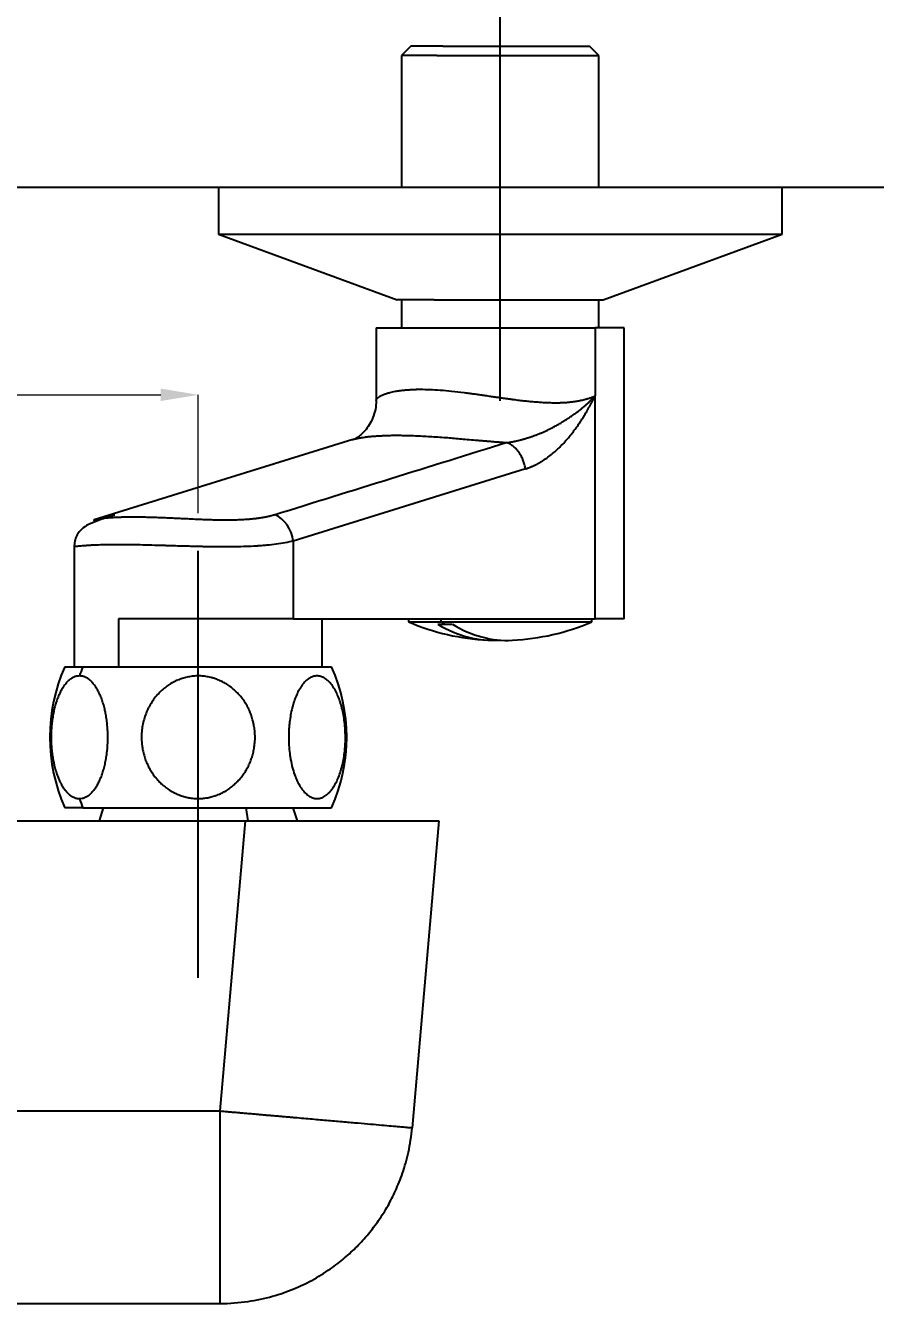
# Model space of a CAD drawing. Extents: x 0 to 1128, y 0 to 827.
# Drawn here: x 315.2 to 405.6, y 614.7 to 750.8 of the extents above; entities that cross this region are included whole.
import ezdxf

# ---------------------------------------------------------------- set-up
doc = ezdxf.new("R2010")
doc.units = 0
doc.header["$LTSCALE"] = 10
doc.header["$MEASUREMENT"] = 0
doc.header["$PDMODE"] = 3
doc.header["$PDSIZE"] = -10
doc.linetypes.add('CENTER2', pattern=[28.575, 19.05, -3.175, 3.175, -3.175])
doc.layers.get('0').update_dxf_attribs({"linetype": 'CONTINUOUS'})
doc.layers.get('DEFPOINTS').update_dxf_attribs({"linetype": 'CONTINUOUS'})
doc.layers.add('1', color=7, linetype='CONTINUOUS')
doc.layers.add('Cneter', color=1, linetype='CENTER2', lineweight=13)
doc.styles.add('Daelim Dimension', font='')
doc.styles.get('Daelim Dimension').set_extended_font_data('나눔고딕')
doc.dimstyles.new('DEFAULT', dxfattribs={"dimscale": 2, "dimtxt": 2, "dimasz": 2, "dimexe": 0, "dimexo": 2, "dimgap": 1, "dimtad": 1, "dimdec": 1, "dimzin": 9, "dimdsep": 46, "dimtxsty": 'Daelim Dimension', "dimcen": 0.5, "dimclrd": 252, "dimclre": 252, "dimclrt": 3, "dimadec": 1, "dimazin": 0, "dimtfac": 1, "dimtdec": 1, "dimtix": 1, "dimtmove": 0, "dimatfit": 3, "dimfxl": 1, "dimtolj": 1, "dimtzin": 1, "dimlwd": 9, "dimlwe": 9, "dimarcsym": 0})

# ---------------------------------------------------------------- blocks, each defined once
blk = doc.blocks.new('*D15')
at = {"color": 5, "lineweight": 9, "ltscale": 0.5, "transparency": 16777216}
for p, q in [((213.54, 698.88), (213.54, 711.49)), ((217.54, 711.49), (329.54, 711.49)), ((333.54, 698.88), (333.54, 711.49))]:
    blk.add_line(p, q, dxfattribs=at)
at = {"color": 5, "ltscale": 0.5, "transparency": 16777216}
for points in [[(217.54, 712.16), (217.54, 710.83), (213.54, 711.49)], [(329.54, 712.16), (329.54, 710.83), (333.54, 711.49)]]:
    blk.add_solid(points, dxfattribs=at)
at = {"layer": 'DEFPOINTS', "color": 0, "ltscale": 0.5, "transparency": 16777216}
for p in [(333.54, 711.49), (213.54, 694.88), (333.54, 694.88)]:
    blk.add_point(p, dxfattribs=at)
at = {"color": 7, "lineweight": -3, "ltscale": 0.5, "transparency": 16777216, "insert": (273.54, 718.92), "char_height": 10, "attachment_point": 5, "style": 'Daelim Dimension'}
blk.add_mtext('\\A1;120', dxfattribs=at)

msp = doc.modelspace()

# ---------------------------------------------------------------- linework, layer by layer
at = {"lineweight": -3, "ltscale": 0.5}
msp.add_line((130.38, 733.62), (814.45, 733.62), dxfattribs=at)
at = {"layer": '1', "color": 7, "linetype": 'Continuous', "lineweight": -3}
for p, q in [((356.18, 748.62), (355.18, 747.62)), ((359.57, 748.62), (356.18, 748.62)), ((359.57, 748.62), (375.18, 748.62)), ((376.18, 747.62), (375.18, 748.62)), ((355.18, 747.62), (355.18, 733.62)), ((358.93, 747.62), (355.18, 747.62)), ((358.93, 747.62), (376.18, 747.62)), ((376.18, 733.62), (376.18, 747.62)), ((335.68, 733.62), (335.68, 728.62)), ((335.68, 733.62), (395.68, 733.62)), ((395.68, 728.62), (395.68, 733.62)), ((335.68, 728.62), (354.73, 721.62)), ((335.68, 728.62), (346.4, 728.62)), ((346.4, 728.62), (395.68, 728.62)), ((376.63, 721.62), (395.68, 728.62)), ((358.64, 721.62), (354.73, 721.62)), ((355.18, 721.62), (355.18, 718.62)), ((358.64, 721.62), (376.63, 721.62)), ((376.18, 718.62), (376.18, 721.62)), ((352.48, 718.62), (352.48, 710.89)), ((352.48, 718.62), (375.79, 718.62)), ((378.88, 718.62), (375.79, 718.62)), ((375.79, 718.62), (375.79, 711.38)), ((378.88, 687.62), (378.88, 718.62)), ((375.79, 687.62), (375.79, 711.38)), ((349.99, 706.73), (322.47, 698.17)), ((368.36, 703.6), (343.65, 695.91)), ((343.65, 695.91), (343.65, 687.62)), ((320.34, 695.3), (320.34, 682.52)), ((325.06, 687.62), (325.06, 682.52)), ((343.65, 687.62), (325.06, 687.62)), ((343.65, 687.62), (375.79, 687.62)), ((346.74, 682.52), (346.74, 687.62)), ((355.93, 687.62), (355.93, 687.3)), ((355.93, 687.3), (359.41, 687.3)), ((359.41, 687.3), (359.41, 687.62)), ((359.41, 687.3), (375.43, 687.3)), ((375.43, 687.3), (375.43, 687.62)), ((378.88, 687.62), (375.79, 687.62)), ((319.34, 682.52), (347.74, 682.52)), ((321.24, 667.52), (319.34, 667.52)), ((321.24, 667.52), (347.74, 667.52)), ((323.43, 667.52), (322.99, 666.12)), ((338.59, 667.52), (338.82, 666.12)), ((344.09, 666.12), (343.65, 667.52)), ((301.85, 666.12), (338.58, 666.12)), ((335.88, 635.22), (338.58, 666.12)), ((338.58, 666.12), (359.16, 666.12)), ((359.16, 666.12), (356.3, 633.44)), ((311.91, 635.22), (335.88, 635.22)), ((306.36, 614.72), (335.88, 614.72))]:
    msp.add_line(p, q, dxfattribs=at)
for centre, radius, start, end in [((365.68, 710.32), 25, 247.0455, 267.0069), ((365.68, 710.32), 25, 272.9931, 292.9545), ((336.12, 675.02), 18.38, 155.9148, 204.0852), ((330.96, 675.02), 18.38, 335.9148, 24.0852)]:
    msp.add_arc(centre, radius, start, end, dxfattribs=at)
for centre, major_axis, ratio, start_param, end_param in [((341.36, 695.91), (0.89, -2.86), 0.751168, 1.341196, 2.597755), ((365.68, 710.32), (0, 25), 0.642788, 2.740961, 2.766889), ((364.91, 710.32), (0, -24.98), 0.642788, 5.909464, 6.330905), ((366.45, 710.32), (0, -24.98), 0.642788, 5.909464, 6.316773), ((335.77, 675.02), (0, -18.38), 0.866025, 4.292024, 4.349021), ((335.77, 675.02), (0, -18.38), 0.866025, 5.075757, 5.132754)]:
    msp.add_ellipse(centre, major_axis=major_axis, ratio=ratio, start_param=start_param, end_param=end_param, dxfattribs=at)
for points, knots in [([(352.48, 710.89), (352.48, 710.9), (352.48, 710.93), (352.49, 710.97), (352.51, 711.01), (352.53, 711.03), (352.55, 711.07), (352.58, 711.11), (352.63, 711.15), (352.68, 711.2), (352.75, 711.25), (352.83, 711.3), (352.92, 711.36), (353.01, 711.41), (353.09, 711.44), (353.17, 711.48), (353.25, 711.52), (353.34, 711.55), (353.42, 711.58), (353.51, 711.61), (353.59, 711.64), (353.67, 711.67), (353.75, 711.69), (353.84, 711.71), (353.98, 711.75), (354.21, 711.81), (354.53, 711.87), (354.87, 711.93), (355.23, 711.98), (355.6, 712.01), (355.98, 712.04), (356.38, 712.07), (356.78, 712.08), (357.37, 712.08), (358.19, 712.07), (359.3, 712), (360.52, 711.89), (361.49, 711.78), (362.19, 711.69), (362.57, 711.64), (363, 711.58), (363.47, 711.51), (363.97, 711.44), (364.41, 711.38), (364.76, 711.33), (365.01, 711.29), (365.25, 711.26), (365.47, 711.23), (365.69, 711.19), (365.89, 711.17), (366.09, 711.14), (366.27, 711.11), (366.44, 711.09), (366.6, 711.07), (366.75, 711.05), (366.89, 711.03), (367.01, 711.01), (367.13, 710.99), (367.31, 710.97), (367.55, 710.94), (367.85, 710.9), (368.15, 710.87), (368.45, 710.84), (368.74, 710.81), (369.02, 710.78), (369.29, 710.76), (369.56, 710.74), (369.83, 710.72), (370.08, 710.7), (370.33, 710.68), (370.58, 710.67), (370.82, 710.66), (371.05, 710.66), (371.27, 710.65), (371.49, 710.65), (371.71, 710.65), (371.91, 710.65), (372.08, 710.66), (372.21, 710.66), (372.3, 710.67), (372.39, 710.67), (372.48, 710.68), (372.57, 710.68), (372.67, 710.69), (372.76, 710.69), (372.84, 710.7), (372.93, 710.71), (373.02, 710.72), (373.11, 710.73), (373.2, 710.74), (373.28, 710.75), (373.37, 710.76), (373.45, 710.77), (373.54, 710.78), (373.62, 710.79), (373.71, 710.8), (373.79, 710.82), (373.87, 710.83), (373.95, 710.84), (374.04, 710.86), (374.12, 710.87), (374.2, 710.89), (374.28, 710.91), (374.35, 710.92), (374.43, 710.94), (374.51, 710.96), (374.59, 710.98), (374.66, 711), (374.74, 711.02), (374.81, 711.04), (374.89, 711.06), (374.96, 711.08), (375.03, 711.1), (375.11, 711.12), (375.18, 711.15), (375.25, 711.17), (375.32, 711.19), (375.39, 711.22), (375.46, 711.24), (375.53, 711.27), (375.59, 711.29), (375.66, 711.32), (375.73, 711.35), (375.77, 711.37), (375.79, 711.38)], [0, 0, 0, 0, 0.005263, 0.022058, 0.027675, 0.034253, 0.041793, 0.050295, 0.05976, 0.070186, 0.081575, 0.093926, 0.107239, 0.115942, 0.12435, 0.132463, 0.140281, 0.147805, 0.155034, 0.161968, 0.168608, 0.174953, 0.181004, 0.18676, 0.192221, 0.211854, 0.23113, 0.250049, 0.268617, 0.286835, 0.304707, 0.322236, 0.339426, 0.356281, 0.394658, 0.434759, 0.476621, 0.520279, 0.531494, 0.543888, 0.557461, 0.572214, 0.588146, 0.605258, 0.613361, 0.621117, 0.628527, 0.635591, 0.642309, 0.64868, 0.654705, 0.660384, 0.665717, 0.670703, 0.675343, 0.679637, 0.683584, 0.687185, 0.69044, 0.70022, 0.709843, 0.719311, 0.728624, 0.737782, 0.746785, 0.755635, 0.76433, 0.772873, 0.781263, 0.789501, 0.797588, 0.805524, 0.81331, 0.820946, 0.828433, 0.835773, 0.842965, 0.850011, 0.853312, 0.856611, 0.859906, 0.863199, 0.866488, 0.869775, 0.87306, 0.876341, 0.87962, 0.882897, 0.886172, 0.889444, 0.892714, 0.895982, 0.899248, 0.902512, 0.905775, 0.909035, 0.912294, 0.915552, 0.918808, 0.922063, 0.925316, 0.928568, 0.931819, 0.93507, 0.938319, 0.941567, 0.944815, 0.948062, 0.951308, 0.954554, 0.9578, 0.961045, 0.964291, 0.967536, 0.970781, 0.974026, 0.977271, 0.980517, 0.983762, 0.987009, 0.990256, 0.993503, 0.996751, 1, 1, 1, 1]), ([(352.48, 710.89), (352.48, 710.56), (352.42, 709.92), (352.15, 709.03), (351.75, 708.26), (351.29, 707.64), (350.83, 707.2), (350.47, 706.93), (350.27, 706.82), (350.25, 706.81), (350.26, 706.81)], [0, 0, 0, 0, 0.122011, 0.248195, 0.377665, 0.510354, 0.647089, 0.789426, 0.939282, 1, 1, 1, 1]), ([(366.41, 706.4), (366.43, 706.4), (366.46, 706.41), (366.52, 706.41), (366.57, 706.42), (366.63, 706.43), (366.68, 706.44), (366.74, 706.45), (366.79, 706.46), (366.85, 706.47), (366.91, 706.48), (366.96, 706.49), (367.02, 706.5), (367.07, 706.51), (367.13, 706.52), (367.19, 706.54), (367.25, 706.55), (367.3, 706.56), (367.36, 706.57), (367.42, 706.59), (367.47, 706.6), (367.53, 706.61), (367.59, 706.63), (367.65, 706.64), (367.71, 706.65), (367.76, 706.67), (367.82, 706.68), (367.88, 706.7), (367.94, 706.71), (368, 706.73), (368.06, 706.75), (368.12, 706.76), (368.18, 706.78), (368.23, 706.8), (368.29, 706.81), (368.35, 706.83), (368.41, 706.85), (368.47, 706.87), (368.53, 706.89), (368.59, 706.9), (368.65, 706.92), (368.79, 706.97), (369.01, 707.04), (369.31, 707.15), (369.62, 707.27), (369.94, 707.39), (370.25, 707.53), (370.57, 707.67), (370.89, 707.82), (371.22, 707.99), (371.57, 708.18), (371.94, 708.38), (372.3, 708.6), (372.66, 708.82), (373.02, 709.05), (373.37, 709.29), (373.63, 709.48), (373.81, 709.61), (373.9, 709.68), (374, 709.75), (374.09, 709.83), (374.18, 709.9), (374.28, 709.98), (374.37, 710.05), (374.46, 710.13), (374.55, 710.21), (374.65, 710.29), (374.74, 710.36), (374.83, 710.44), (374.92, 710.52), (375.01, 710.61), (375.1, 710.69), (375.19, 710.77), (375.27, 710.86), (375.36, 710.94), (375.45, 711.03), (375.54, 711.11), (375.62, 711.2), (375.71, 711.29), (375.76, 711.35), (375.79, 711.38)], [0, 0, 0, 0, 0.005075, 0.010168, 0.015281, 0.020412, 0.025562, 0.030731, 0.035918, 0.041124, 0.046348, 0.05159, 0.056851, 0.06213, 0.067426, 0.072741, 0.078073, 0.083423, 0.088791, 0.094176, 0.099579, 0.104999, 0.110437, 0.115892, 0.121363, 0.126852, 0.132358, 0.137881, 0.143421, 0.148977, 0.15455, 0.16014, 0.165746, 0.171368, 0.177007, 0.182662, 0.188333, 0.194021, 0.199724, 0.205442, 0.211177, 0.216927, 0.245433, 0.274717, 0.304764, 0.335555, 0.367393, 0.399325, 0.431343, 0.463439, 0.501858, 0.540468, 0.579267, 0.618253, 0.657419, 0.696767, 0.736302, 0.747436, 0.758598, 0.769787, 0.781005, 0.792251, 0.803525, 0.814828, 0.82616, 0.837522, 0.848914, 0.860336, 0.87179, 0.883275, 0.894793, 0.906343, 0.917927, 0.929545, 0.941197, 0.952885, 0.964608, 0.976368, 0.988165, 1, 1, 1, 1]), ([(368.36, 703.6), (368.37, 703.6), (368.39, 703.61), (368.43, 703.62), (368.47, 703.64), (368.51, 703.65), (368.54, 703.66), (368.58, 703.68), (368.62, 703.69), (368.65, 703.7), (368.69, 703.72), (368.73, 703.73), (368.77, 703.74), (368.8, 703.76), (368.84, 703.77), (368.88, 703.79), (368.91, 703.8), (368.95, 703.82), (368.98, 703.83), (369.02, 703.85), (369.06, 703.86), (369.09, 703.88), (369.13, 703.89), (369.16, 703.91), (369.2, 703.92), (369.23, 703.94), (369.27, 703.96), (369.3, 703.97), (369.34, 703.99), (369.37, 704.01), (369.41, 704.02), (369.44, 704.04), (369.48, 704.06), (369.51, 704.08), (369.55, 704.09), (369.58, 704.11), (369.62, 704.13), (369.65, 704.15), (369.68, 704.17), (369.72, 704.18), (369.75, 704.2), (369.79, 704.22), (369.82, 704.24), (369.85, 704.26), (369.89, 704.28), (369.92, 704.3), (369.95, 704.32), (369.98, 704.34), (370.02, 704.36), (370.05, 704.38), (370.08, 704.4), (370.12, 704.42), (370.15, 704.44), (370.18, 704.46), (370.39, 704.59), (370.75, 704.84), (371.25, 705.23), (371.7, 705.62), (372.13, 706.03), (372.54, 706.46), (372.94, 706.91), (373.31, 707.37), (373.65, 707.82), (373.95, 708.23), (374.21, 708.62), (374.44, 708.98), (374.67, 709.34), (374.84, 709.63), (374.97, 709.85), (375.05, 709.99), (375.13, 710.14), (375.21, 710.28), (375.29, 710.42), (375.36, 710.56), (375.44, 710.69), (375.51, 710.83), (375.58, 710.97), (375.66, 711.11), (375.72, 711.24), (375.77, 711.33), (375.79, 711.38)], [0, 0, 0, 0, 0.004216, 0.008424, 0.012624, 0.016816, 0.021, 0.025175, 0.029343, 0.033502, 0.037654, 0.041797, 0.045932, 0.050059, 0.054178, 0.058288, 0.062391, 0.066485, 0.070572, 0.07465, 0.07872, 0.082782, 0.086836, 0.090882, 0.09492, 0.09895, 0.102972, 0.106986, 0.110991, 0.114989, 0.118979, 0.12296, 0.126934, 0.130899, 0.134857, 0.138806, 0.142748, 0.146682, 0.150607, 0.154525, 0.158434, 0.162336, 0.16623, 0.170116, 0.173994, 0.177864, 0.181726, 0.18558, 0.189426, 0.193264, 0.197095, 0.200917, 0.204732, 0.208539, 0.212338, 0.278334, 0.339307, 0.395308, 0.446389, 0.503615, 0.558014, 0.609612, 0.658433, 0.704504, 0.740399, 0.776076, 0.811531, 0.846767, 0.860311, 0.87371, 0.886967, 0.900081, 0.913053, 0.925886, 0.938579, 0.951134, 0.963552, 0.975835, 0.987984, 1, 1, 1, 1]), ([(349.97, 706.72), (349.99, 706.73), (350.04, 706.75), (350.11, 706.77), (350.18, 706.78), (350.23, 706.8), (350.25, 706.8)], [0, 0, 0, 0, 0.271774, 0.539596, 0.801772, 1, 1, 1, 1]), ([(350.25, 706.8), (350.26, 706.8), (350.29, 706.81), (350.35, 706.82), (350.43, 706.84), (350.51, 706.86), (350.59, 706.88), (350.67, 706.89), (350.76, 706.91), (350.84, 706.92), (351.01, 706.95), (351.26, 706.99), (351.62, 707.04), (352, 707.07), (352.4, 707.11), (352.81, 707.13), (353.24, 707.15), (353.68, 707.17), (354.13, 707.18), (354.65, 707.18), (355.25, 707.18), (355.93, 707.16), (356.65, 707.14), (357.4, 707.1), (358.2, 707.06), (359.04, 707), (359.84, 706.95), (360.61, 706.89), (361.36, 706.82), (362.19, 706.75), (362.78, 706.7), (363.12, 706.67), (363.18, 706.67), (363.25, 706.66), (363.31, 706.66), (363.38, 706.65), (363.45, 706.64), (363.53, 706.64), (363.6, 706.63), (363.68, 706.62), (363.76, 706.62), (363.84, 706.61), (363.92, 706.6), (364.01, 706.6), (364.1, 706.59), (364.19, 706.58), (364.28, 706.57), (364.37, 706.56), (364.47, 706.56), (364.57, 706.55), (364.67, 706.54), (364.77, 706.53), (364.87, 706.52), (364.98, 706.51), (365.09, 706.5), (365.2, 706.5), (365.31, 706.49), (365.42, 706.48), (365.54, 706.47), (365.66, 706.46), (365.78, 706.45), (365.9, 706.44), (366.02, 706.43), (366.15, 706.42), (366.28, 706.41), (366.36, 706.4), (366.41, 706.4)], [0, 0, 0, 0, 0.002635, 0.013974, 0.02506, 0.035895, 0.046479, 0.056813, 0.066898, 0.076735, 0.086323, 0.122282, 0.157356, 0.191561, 0.224907, 0.257407, 0.288953, 0.320254, 0.351318, 0.382154, 0.421813, 0.462305, 0.503647, 0.545861, 0.588969, 0.632994, 0.677959, 0.712594, 0.750292, 0.791085, 0.835014, 0.838022, 0.841129, 0.844335, 0.847641, 0.851045, 0.85455, 0.858153, 0.861857, 0.86566, 0.869563, 0.873566, 0.87767, 0.881873, 0.886177, 0.890581, 0.895086, 0.899691, 0.904397, 0.909205, 0.914113, 0.919123, 0.924234, 0.929447, 0.934762, 0.940179, 0.945698, 0.951319, 0.957044, 0.962871, 0.9688, 0.974833, 0.98097, 0.98721, 0.993553, 1, 1, 1, 1]), ([(368.36, 703.6), (368.34, 703.75), (368.31, 703.91), (368.23, 704.21), (368.18, 704.36), (368.07, 704.66), (368.01, 704.8), (367.86, 705.07), (367.78, 705.2), (367.61, 705.45), (367.51, 705.57), (367.32, 705.79), (367.21, 705.89), (366.99, 706.07), (366.88, 706.15), (366.65, 706.29), (366.53, 706.35), (366.41, 706.4)], [0, 0, 0, 0, 0.125, 0.125, 0.25, 0.25, 0.375, 0.375, 0.5, 0.5, 0.625, 0.625, 0.75, 0.75, 0.875, 0.875, 1, 1, 1, 1]), ([(324.55, 698.66), (324.02, 698.5), (323.13, 698.19), (322.07, 697.81), (321.36, 697.41), (320.88, 696.96), (320.58, 696.5), (320.42, 696.01), (320.35, 695.6), (320.34, 695.4), (320.34, 695.29)], [0, 0, 0, 0, 0.250572, 0.466856, 0.64934, 0.763131, 0.85709, 0.933563, 0.967416, 1, 1, 1, 1]), ([(322.46, 698.16), (322.45, 698.16), (322.44, 698.16), (322.43, 698.15), (322.42, 698.15), (322.42, 698.15), (322.42, 698.14), (322.43, 698.14), (322.43, 698.14), (322.44, 698.14), (322.46, 698.14), (322.47, 698.14), (322.49, 698.15), (322.51, 698.15), (322.53, 698.15), (322.55, 698.15), (322.57, 698.16), (322.6, 698.16), (322.63, 698.17), (322.68, 698.18), (322.74, 698.19), (322.8, 698.2), (322.89, 698.22), (323, 698.25), (323.14, 698.28), (323.29, 698.32), (323.45, 698.36), (323.57, 698.39), (323.65, 698.41), (323.69, 698.43), (323.73, 698.44), (323.78, 698.45), (323.82, 698.46), (323.87, 698.47), (323.91, 698.49), (323.96, 698.5), (324.01, 698.52), (324.06, 698.53), (324.11, 698.54), (324.16, 698.56), (324.21, 698.58), (324.26, 698.59), (324.31, 698.61), (324.37, 698.62), (324.42, 698.64), (324.48, 698.66), (324.54, 698.68), (324.6, 698.69), (324.64, 698.71), (324.66, 698.71)], [0, 0, 0, 0, 0.025682, 0.0571, 0.086681, 0.114432, 0.140361, 0.164474, 0.186777, 0.207276, 0.230532, 0.252711, 0.273816, 0.293851, 0.312817, 0.330719, 0.347557, 0.363335, 0.388463, 0.4159, 0.445638, 0.477671, 0.511995, 0.565239, 0.616335, 0.665306, 0.712171, 0.756944, 0.767761, 0.778655, 0.789623, 0.800668, 0.811788, 0.822984, 0.834256, 0.845603, 0.857026, 0.868524, 0.880099, 0.891748, 0.903473, 0.915274, 0.927151, 0.939103, 0.951131, 0.963234, 0.975414, 0.987669, 1, 1, 1, 1]), ([(341.71, 698.71), (341.7, 698.71), (341.68, 698.7), (341.64, 698.69), (341.61, 698.68), (341.58, 698.67), (341.55, 698.67), (341.52, 698.66), (341.49, 698.65), (341.45, 698.64), (341.42, 698.63), (341.39, 698.62), (341.35, 698.61), (341.32, 698.6), (341.29, 698.59), (341.25, 698.59), (341.22, 698.58), (341.19, 698.57), (341.15, 698.56), (341.12, 698.55), (341.08, 698.54), (341.05, 698.54), (341.01, 698.53), (340.98, 698.52), (340.94, 698.51), (340.9, 698.5), (340.87, 698.5), (340.83, 698.49), (340.8, 698.48), (340.76, 698.47), (340.72, 698.47), (340.68, 698.46), (340.65, 698.45), (340.61, 698.45), (340.57, 698.44), (340.53, 698.43), (340.5, 698.42), (340.46, 698.42), (340.42, 698.41), (340.38, 698.4), (340.34, 698.4), (340.3, 698.39), (340.26, 698.38), (340.22, 698.38), (340.18, 698.37), (340.14, 698.37), (340.1, 698.36), (340.06, 698.35), (340.02, 698.35), (339.98, 698.34), (339.94, 698.34), (339.9, 698.33), (339.86, 698.33), (339.81, 698.32), (339.77, 698.31), (339.73, 698.31), (339.69, 698.3), (339.65, 698.3), (339.6, 698.29), (339.56, 698.29), (339.52, 698.28), (339.47, 698.28), (339.43, 698.27), (339.39, 698.27), (339.34, 698.27), (339.3, 698.26), (339.25, 698.26), (339.21, 698.25), (339.16, 698.25), (339.12, 698.24), (339.08, 698.24), (339.03, 698.24), (338.98, 698.23), (338.94, 698.23), (338.89, 698.22), (338.85, 698.22), (338.68, 698.21), (338.36, 698.19), (337.9, 698.17), (337.39, 698.15), (336.84, 698.14), (336.25, 698.14), (335.62, 698.15), (335.09, 698.16), (334.62, 698.18), (334.17, 698.19), (333.54, 698.22), (332.95, 698.24), (332.44, 698.27), (332.1, 698.28), (331.77, 698.3), (331.45, 698.31), (331.16, 698.33), (330.88, 698.34), (330.44, 698.36), (329.85, 698.39), (329.12, 698.41), (328.43, 698.44), (327.78, 698.45), (327.17, 698.46), (326.6, 698.47), (326.06, 698.46), (325.54, 698.45), (325.04, 698.44), (324.56, 698.41), (324.12, 698.39), (323.77, 698.36), (323.49, 698.33), (323.28, 698.3), (323.06, 698.28), (322.89, 698.25), (322.76, 698.23), (322.68, 698.21), (322.61, 698.2), (322.56, 698.19), (322.52, 698.18), (322.5, 698.17), (322.48, 698.17), (322.47, 698.17), (322.46, 698.16), (322.46, 698.16)], [0, 0, 0, 0, 0.001882, 0.003765, 0.005651, 0.007538, 0.009426, 0.011316, 0.013208, 0.015101, 0.016997, 0.018893, 0.020792, 0.022692, 0.024594, 0.026497, 0.028402, 0.030309, 0.032217, 0.034127, 0.036039, 0.037952, 0.039867, 0.041784, 0.043703, 0.045623, 0.047544, 0.049468, 0.051393, 0.05332, 0.055248, 0.057178, 0.05911, 0.061044, 0.062979, 0.064916, 0.066854, 0.068795, 0.070737, 0.07268, 0.074626, 0.076573, 0.078522, 0.080472, 0.082424, 0.084379, 0.086334, 0.088292, 0.090251, 0.092213, 0.094176, 0.096141, 0.098107, 0.100076, 0.102046, 0.104018, 0.105992, 0.107968, 0.109946, 0.111926, 0.113907, 0.115891, 0.117876, 0.119864, 0.121853, 0.123845, 0.125838, 0.127833, 0.12983, 0.13183, 0.133831, 0.135834, 0.137839, 0.139847, 0.141856, 0.143868, 0.145881, 0.16432, 0.183984, 0.204887, 0.227043, 0.250467, 0.275172, 0.30118, 0.312158, 0.329695, 0.353837, 0.38465, 0.398869, 0.412482, 0.425485, 0.437876, 0.44965, 0.460804, 0.471336, 0.502885, 0.533716, 0.563805, 0.593135, 0.62169, 0.649455, 0.677219, 0.705773, 0.735103, 0.765193, 0.796024, 0.827575, 0.846413, 0.867152, 0.889772, 0.914254, 0.930481, 0.945037, 0.95793, 0.969169, 0.978763, 0.986719, 0.993041, 0.997734, 1, 1, 1, 1]), ([(343.65, 695.91), (343.38, 695.85), (343.1, 695.79), (342.49, 695.68), (342.17, 695.63), (341.51, 695.54), (341.17, 695.5), (340.63, 695.45), (340.35, 695.43), (340.03, 695.41), (339.86, 695.39), (339.78, 695.39), (339.74, 695.39), (339.72, 695.39), (339.71, 695.38), (339.7, 695.38), (339.7, 695.38), (339.7, 695.38), (339.7, 695.38), (339.7, 695.38), (339.36, 695.36), (339.01, 695.35), (338.27, 695.32), (337.87, 695.31), (337.05, 695.3), (336.62, 695.29), (335.95, 695.29), (335.72, 695.3), (335.37, 695.3), (335.19, 695.3), (334.98, 695.3), (334.88, 695.3), (334.83, 695.3), (334.8, 695.3), (334.79, 695.31), (334.78, 695.31), (334.78, 695.31), (334.78, 695.31), (334.78, 695.31), (334.78, 695.31), (334.77, 695.31), (334.77, 695.31), (334.77, 695.31), (334.71, 695.31), (334.63, 695.31), (334.43, 695.31), (334.31, 695.31), (334.03, 695.32), (333.87, 695.33), (333.52, 695.33), (333.32, 695.34), (332.88, 695.35), (332.64, 695.36), (332.13, 695.37), (331.86, 695.38), (331.27, 695.39), (330.96, 695.4), (330.47, 695.42), (330.31, 695.42), (330.05, 695.43), (329.92, 695.43), (329.77, 695.44), (329.69, 695.44), (329.65, 695.44), (329.63, 695.44), (329.62, 695.44), (329.61, 695.44), (329.61, 695.44), (329.61, 695.44), (329.61, 695.44), (329.61, 695.44), (329.61, 695.44), (329.61, 695.44), (329.14, 695.45), (328.69, 695.47), (327.84, 695.49), (327.44, 695.5), (326.68, 695.51), (326.32, 695.51), (325.66, 695.52), (325.35, 695.52), (324.77, 695.52), (324.48, 695.52), (323.91, 695.51), (323.62, 695.51), (323.07, 695.5), (322.8, 695.49), (322.41, 695.47), (322.29, 695.47), (322.11, 695.46), (322.02, 695.45), (321.91, 695.45), (321.86, 695.44), (321.84, 695.44), (321.83, 695.44), (321.82, 695.44), (321.82, 695.44), (321.82, 695.44), (321.82, 695.44), (321.82, 695.44), (321.81, 695.44), (321.81, 695.44), (321.81, 695.44), (321.81, 695.44), (321.64, 695.43), (321.49, 695.42), (321.24, 695.4), (321.13, 695.39), (320.94, 695.38), (320.86, 695.37), (320.73, 695.36), (320.67, 695.35), (320.58, 695.34), (320.55, 695.33), (320.49, 695.33), (320.47, 695.32), (320.43, 695.31), (320.42, 695.31), (320.4, 695.31), (320.4, 695.31), (320.39, 695.31), (320.39, 695.31), (320.39, 695.31), (320.39, 695.31), (320.39, 695.31), (320.39, 695.31), (320.38, 695.31), (320.38, 695.31), (320.38, 695.31), (320.38, 695.31), (320.38, 695.31), (320.38, 695.31), (320.38, 695.31), (320.38, 695.31), (320.36, 695.3), (320.34, 695.3), (320.34, 695.29)], [0, 0, 0, 0, 0.040402, 0.040402, 0.080805, 0.080805, 0.121207, 0.121207, 0.141408, 0.151509, 0.156559, 0.159084, 0.160347, 0.160978, 0.161294, 0.161452, 0.161531, 0.16157, 0.16157, 0.161609, 0.161609, 0.202012, 0.202012, 0.242414, 0.242414, 0.282817, 0.282817, 0.303018, 0.303018, 0.313118, 0.318169, 0.320694, 0.321956, 0.322588, 0.322903, 0.323061, 0.32314, 0.323179, 0.323199, 0.323209, 0.323214, 0.323214, 0.323219, 0.323219, 0.34342, 0.34342, 0.363621, 0.363621, 0.383822, 0.383822, 0.404024, 0.404024, 0.424225, 0.424225, 0.444426, 0.444426, 0.464627, 0.464627, 0.474728, 0.474728, 0.479778, 0.482303, 0.483566, 0.484197, 0.484513, 0.48467, 0.484749, 0.484789, 0.484809, 0.484818, 0.484823, 0.484823, 0.484828, 0.484828, 0.525231, 0.525231, 0.565633, 0.565633, 0.606035, 0.606035, 0.646438, 0.646438, 0.68684, 0.68684, 0.727242, 0.727242, 0.767645, 0.767645, 0.787846, 0.787846, 0.797947, 0.802997, 0.805522, 0.806785, 0.807416, 0.807732, 0.807889, 0.807968, 0.808008, 0.808027, 0.808037, 0.808042, 0.808042, 0.808047, 0.808047, 0.828248, 0.828248, 0.84845, 0.84845, 0.868651, 0.868651, 0.888852, 0.888852, 0.909053, 0.909053, 0.929254, 0.929254, 0.949455, 0.949455, 0.959556, 0.959556, 0.964606, 0.967131, 0.968394, 0.969025, 0.969341, 0.969499, 0.969578, 0.969617, 0.969637, 0.969647, 0.969652, 0.969652, 0.969657, 0.969657, 1, 1, 1, 1]), ([(320.9, 681.55), (320.79, 681.55), (320.69, 681.54), (320.49, 681.5), (320.29, 681.43), (320.09, 681.32), (319.97, 681.23), (319.94, 681.22), (319.89, 681.18), (319.87, 681.16), (319.8, 681.1), (319.75, 681.06), (319.61, 680.93), (319.52, 680.83), (319.34, 680.62), (319.26, 680.51), (319.13, 680.32), (319.09, 680.26), (319.01, 680.12), (318.98, 680.06), (318.86, 679.85), (318.79, 679.7), (318.65, 679.39), (318.59, 679.23), (318.5, 678.98), (318.47, 678.9), (318.43, 678.77), (318.41, 678.72), (318.38, 678.64), (318.37, 678.59), (318.3, 678.37), (318.26, 678.19), (318.17, 677.82), (318.09, 677.44), (318.03, 677.05), (317.99, 676.8), (317.99, 676.75), (317.97, 676.65), (317.96, 676.5), (317.94, 676.35), (317.91, 676.04), (317.89, 675.63), (317.88, 675.23), (317.88, 674.92), (317.88, 674.81), (317.88, 674.66), (317.88, 674.61), (317.89, 674.5), (317.89, 674.45), (317.9, 674.2), (317.91, 673.99), (317.95, 673.59), (317.97, 673.39), (318.03, 672.99), (318.06, 672.8), (318.11, 672.51), (318.13, 672.41), (318.16, 672.27), (318.17, 672.22), (318.19, 672.13), (318.2, 672.08), (318.26, 671.85), (318.36, 671.48), (318.47, 671.14), (318.59, 670.81), (318.65, 670.65), (318.76, 670.42), (318.79, 670.35), (318.85, 670.24), (318.86, 670.2), (318.9, 670.13), (318.92, 670.09), (319.01, 669.92), (319.09, 669.79), (319.26, 669.54), (319.34, 669.42), (319.52, 669.21), (319.61, 669.12), (319.72, 669.01), (319.75, 668.98), (319.8, 668.94), (319.87, 668.88), (319.94, 668.83), (320.09, 668.73), (320.18, 668.67), (320.38, 668.58), (320.48, 668.55), (320.61, 668.52), (320.64, 668.51), (320.69, 668.51), (320.72, 668.5), (320.79, 668.49), (320.85, 668.49), (320.9, 668.49)], [0, 0, 0, 0, 0.03125, 0.03125, 0.0625, 0.09375, 0.09375, 0.101562, 0.101562, 0.109375, 0.109375, 0.125, 0.125, 0.15625, 0.15625, 0.1875, 0.1875, 0.203125, 0.203125, 0.21875, 0.21875, 0.25, 0.25, 0.28125, 0.28125, 0.296875, 0.296875, 0.304687, 0.304687, 0.3125, 0.3125, 0.34375, 0.34375, 0.375, 0.40625, 0.40625, 0.414062, 0.414062, 0.421875, 0.4375, 0.4375, 0.46875, 0.5, 0.5, 0.515625, 0.515625, 0.523437, 0.523437, 0.53125, 0.53125, 0.5625, 0.5625, 0.59375, 0.59375, 0.625, 0.625, 0.640625, 0.640625, 0.648437, 0.648437, 0.65625, 0.65625, 0.6875, 0.71875, 0.71875, 0.75, 0.75, 0.765625, 0.765625, 0.773437, 0.773437, 0.78125, 0.78125, 0.8125, 0.8125, 0.84375, 0.84375, 0.875, 0.875, 0.882812, 0.882812, 0.890625, 0.90625, 0.90625, 0.9375, 0.9375, 0.96875, 0.96875, 0.976562, 0.976562, 0.984375, 0.984375, 1, 1, 1, 1]), ([(320.9, 668.49), (321, 668.49), (321.1, 668.5), (321.31, 668.55), (321.51, 668.62), (321.71, 668.73), (321.83, 668.81), (321.85, 668.83), (321.9, 668.86), (321.93, 668.88), (322, 668.94), (322.05, 668.98), (322.19, 669.11), (322.28, 669.21), (322.45, 669.42), (322.54, 669.54), (322.66, 669.72), (322.7, 669.79), (322.78, 669.92), (322.82, 669.99), (322.93, 670.2), (323.01, 670.35), (323.14, 670.65), (323.21, 670.81), (323.3, 671.06), (323.33, 671.15), (323.37, 671.28), (323.38, 671.32), (323.41, 671.41), (323.42, 671.45), (323.49, 671.67), (323.54, 671.86), (323.63, 672.23), (323.71, 672.6), (323.77, 673), (323.8, 673.25), (323.81, 673.3), (323.82, 673.4), (323.84, 673.55), (323.86, 673.7), (323.88, 674), (323.91, 674.41), (323.92, 674.82), (323.92, 675.13), (323.92, 675.23), (323.91, 675.38), (323.91, 675.44), (323.91, 675.54), (323.91, 675.59), (323.89, 675.85), (323.88, 676.05), (323.84, 676.46), (323.82, 676.66), (323.77, 677.05), (323.74, 677.25), (323.68, 677.54), (323.67, 677.63), (323.64, 677.77), (323.62, 677.82), (323.6, 677.92), (323.59, 677.96), (323.54, 678.2), (323.44, 678.56), (323.33, 678.9), (323.21, 679.23), (323.14, 679.39), (323.04, 679.62), (323, 679.7), (322.95, 679.81), (322.93, 679.84), (322.89, 679.92), (322.88, 679.95), (322.78, 680.13), (322.7, 680.26), (322.54, 680.5), (322.45, 680.62), (322.28, 680.83), (322.19, 680.93), (322.07, 681.04), (322.05, 681.06), (322, 681.1), (321.93, 681.16), (321.86, 681.22), (321.71, 681.32), (321.61, 681.37), (321.41, 681.46), (321.31, 681.5), (321.18, 681.53), (321.16, 681.53), (321.11, 681.54), (321.08, 681.54), (321, 681.55), (320.95, 681.55), (320.9, 681.55)], [0, 0, 0, 0, 0.03125, 0.03125, 0.0625, 0.09375, 0.09375, 0.101563, 0.101563, 0.109375, 0.109375, 0.125, 0.125, 0.15625, 0.15625, 0.1875, 0.1875, 0.203125, 0.203125, 0.21875, 0.21875, 0.25, 0.25, 0.28125, 0.28125, 0.296875, 0.296875, 0.304688, 0.304688, 0.3125, 0.3125, 0.34375, 0.34375, 0.375, 0.40625, 0.40625, 0.414063, 0.414063, 0.421875, 0.4375, 0.4375, 0.46875, 0.5, 0.5, 0.515625, 0.515625, 0.523438, 0.523438, 0.53125, 0.53125, 0.5625, 0.5625, 0.59375, 0.59375, 0.625, 0.625, 0.640625, 0.640625, 0.648438, 0.648438, 0.65625, 0.65625, 0.6875, 0.71875, 0.71875, 0.75, 0.75, 0.765625, 0.765625, 0.773438, 0.773438, 0.78125, 0.78125, 0.8125, 0.8125, 0.84375, 0.84375, 0.875, 0.875, 0.882813, 0.882813, 0.890625, 0.90625, 0.90625, 0.9375, 0.9375, 0.96875, 0.96875, 0.976563, 0.976563, 0.984375, 0.984375, 1, 1, 1, 1]), ([(327.5, 675.07), (327.5, 674.89), (327.51, 674.54), (327.57, 674.01), (327.63, 673.66), (327.71, 673.32), (327.76, 673.15), (327.82, 672.93), (327.83, 672.89), (327.86, 672.81), (327.88, 672.76), (327.92, 672.64), (327.95, 672.55), (328.05, 672.31), (328.19, 671.98), (328.36, 671.67), (328.54, 671.37), (328.63, 671.22), (328.79, 671), (328.84, 670.93), (328.92, 670.82), (328.95, 670.79), (329, 670.72), (329.15, 670.54), (329.41, 670.25), (329.67, 670.01), (329.94, 669.78), (330.08, 669.67), (330.29, 669.52), (330.4, 669.44), (330.52, 669.37), (330.59, 669.32), (330.63, 669.3), (330.82, 669.19), (331.14, 669.02), (331.47, 668.89), (331.8, 668.77), (331.97, 668.71), (332.22, 668.65), (332.35, 668.62), (332.48, 668.59), (332.57, 668.58), (332.62, 668.57), (332.84, 668.53), (333.01, 668.51), (333.37, 668.49), (333.72, 668.48), (334.07, 668.51), (334.34, 668.55), (334.43, 668.56), (334.56, 668.58), (334.6, 668.59), (334.69, 668.61), (334.73, 668.62), (334.95, 668.67), (335.12, 668.72), (335.46, 668.83), (335.79, 668.95), (336.11, 669.11), (336.3, 669.22), (336.34, 669.24), (336.42, 669.28), (336.54, 669.35), (336.65, 669.42), (336.87, 669.57), (337.15, 669.78), (337.42, 670.02), (337.61, 670.2), (337.67, 670.26), (337.77, 670.36), (337.8, 670.39), (337.86, 670.46), (338.01, 670.63), (338.15, 670.8), (338.36, 671.08), (338.56, 671.38), (338.73, 671.68), (338.86, 671.92), (338.89, 672), (338.95, 672.12), (338.97, 672.16), (339.01, 672.25), (339.09, 672.45), (339.17, 672.66), (339.28, 672.99), (339.38, 673.33), (339.45, 673.68), (339.5, 673.94), (339.51, 674.03), (339.53, 674.16), (339.53, 674.21), (339.54, 674.3), (339.57, 674.52), (339.59, 674.92), (339.58, 675.45), (339.54, 675.8), (339.49, 676.15), (339.46, 676.33), (339.41, 676.54), (339.4, 676.59), (339.38, 676.67), (339.35, 676.8), (339.32, 676.93), (339.24, 677.19), (339.13, 677.52), (338.99, 677.85), (338.84, 678.16), (338.75, 678.32), (338.62, 678.55), (338.57, 678.63), (338.48, 678.78), (338.43, 678.85), (338.28, 679.07), (338.06, 679.36), (337.83, 679.62), (337.58, 679.87), (337.46, 679.99), (337.25, 680.17), (337.15, 680.25), (337.05, 680.34), (336.98, 680.39), (336.94, 680.42), (336.76, 680.55), (336.46, 680.75), (336.15, 680.91), (335.83, 681.07), (335.67, 681.14), (335.42, 681.23), (335.3, 681.27), (335.17, 681.31), (335.08, 681.34), (335.04, 681.35), (334.82, 681.41), (334.65, 681.45), (334.3, 681.5), (333.95, 681.55), (333.6, 681.56), (333.33, 681.55), (333.24, 681.55), (333.11, 681.54), (333.06, 681.53), (332.97, 681.53), (332.93, 681.52), (332.71, 681.49), (332.53, 681.46), (332.19, 681.39), (331.84, 681.3), (331.51, 681.17), (331.3, 681.09), (331.26, 681.07), (331.18, 681.03), (331.06, 680.98), (330.94, 680.92), (330.71, 680.79), (330.55, 680.7), (330.26, 680.5), (329.97, 680.3), (329.7, 680.06), (329.57, 679.94)], [0, 0, 0, 0, 0.015625, 0.03125, 0.046875, 0.046875, 0.0625, 0.0625, 0.066406, 0.066406, 0.070312, 0.070312, 0.078125, 0.078125, 0.09375, 0.109375, 0.109375, 0.125, 0.125, 0.132812, 0.132812, 0.136719, 0.136719, 0.140625, 0.15625, 0.171875, 0.171875, 0.1875, 0.1875, 0.195313, 0.199219, 0.199219, 0.203125, 0.203125, 0.21875, 0.234375, 0.234375, 0.25, 0.25, 0.257813, 0.261719, 0.261719, 0.265625, 0.265625, 0.28125, 0.28125, 0.296875, 0.3125, 0.3125, 0.320313, 0.320313, 0.324219, 0.324219, 0.328125, 0.328125, 0.34375, 0.34375, 0.359375, 0.375, 0.375, 0.378906, 0.378906, 0.382813, 0.390625, 0.390625, 0.40625, 0.421875, 0.421875, 0.429688, 0.429688, 0.433594, 0.433594, 0.4375, 0.453125, 0.453125, 0.46875, 0.484375, 0.484375, 0.492188, 0.492188, 0.496094, 0.496094, 0.5, 0.515625, 0.515625, 0.53125, 0.546875, 0.546875, 0.554688, 0.554688, 0.558594, 0.558594, 0.5625, 0.578125, 0.59375, 0.609375, 0.609375, 0.625, 0.625, 0.628906, 0.628906, 0.632813, 0.640625, 0.640625, 0.65625, 0.671875, 0.671875, 0.6875, 0.6875, 0.695313, 0.695313, 0.703125, 0.703125, 0.71875, 0.734375, 0.734375, 0.75, 0.75, 0.757813, 0.761719, 0.761719, 0.765625, 0.765625, 0.78125, 0.796875, 0.796875, 0.8125, 0.8125, 0.820313, 0.824219, 0.824219, 0.828125, 0.828125, 0.84375, 0.84375, 0.859375, 0.875, 0.875, 0.882813, 0.882813, 0.886719, 0.886719, 0.890625, 0.890625, 0.90625, 0.90625, 0.921875, 0.9375, 0.9375, 0.941406, 0.941406, 0.945313, 0.953125, 0.953125, 0.96875, 0.96875, 0.984375, 1, 1, 1, 1]), ([(348.2, 670.17), (348.3, 670.35), (348.39, 670.55), (348.55, 670.95), (348.62, 671.17), (348.73, 671.5), (348.76, 671.61), (348.81, 671.78), (348.83, 671.87), (348.85, 671.96), (348.87, 672.02), (348.87, 672.05), (348.94, 672.32), (348.98, 672.56), (349.07, 673.05), (349.1, 673.3), (349.14, 673.69), (349.15, 673.81), (349.17, 674.01), (349.17, 674.07), (349.18, 674.2), (349.19, 674.27), (349.2, 674.6), (349.21, 674.86), (349.2, 675.38), (349.19, 675.64), (349.17, 676.02), (349.16, 676.15), (349.14, 676.35), (349.14, 676.41), (349.13, 676.51), (349.12, 676.54), (349.12, 676.6), (349.08, 676.89), (349.04, 677.17), (348.95, 677.66), (348.9, 677.9), (348.81, 678.25), (348.78, 678.36), (348.73, 678.53), (348.71, 678.59), (348.69, 678.67), (348.68, 678.7), (348.66, 678.76), (348.58, 679), (348.49, 679.24), (348.32, 679.63), (348.23, 679.82), (348.09, 680.09), (348.04, 680.17), (347.96, 680.3), (347.94, 680.34), (347.9, 680.4), (347.89, 680.42), (347.86, 680.45), (347.85, 680.47), (347.73, 680.64), (347.61, 680.78), (347.38, 681.02), (347.27, 681.13), (347.08, 681.26), (347.02, 681.3), (346.92, 681.36), (346.89, 681.37), (346.83, 681.4), (346.8, 681.42), (346.64, 681.49), (346.51, 681.52), (346.25, 681.56), (346.12, 681.56), (345.97, 681.54), (345.95, 681.53), (345.92, 681.53), (345.87, 681.52), (345.82, 681.51), (345.72, 681.48), (345.66, 681.46), (345.47, 681.37), (345.34, 681.3), (345.19, 681.19), (345.14, 681.15), (345.1, 681.11), (345.07, 681.09), (345.05, 681.08), (344.98, 681.01), (344.92, 680.95), (344.75, 680.77), (344.64, 680.63), (344.48, 680.4), (344.42, 680.32), (344.35, 680.2), (344.32, 680.16), (344.27, 680.07), (344.25, 680.03), (344.13, 679.8), (344.04, 679.61), (343.87, 679.22), (343.79, 679.01), (343.7, 678.73), (343.68, 678.65), (343.65, 678.56), (343.63, 678.51), (343.63, 678.48), (343.58, 678.34), (343.55, 678.22), (343.47, 677.87), (343.42, 677.63), (343.33, 677.14), (343.29, 676.89), (343.25, 676.57), (343.24, 676.5), (343.23, 676.38), (343.21, 676.18), (343.2, 675.99), (343.17, 675.6), (343.17, 675.33), (343.17, 675.07)], [0, 0, 0, 0, 0.03125, 0.03125, 0.0625, 0.0625, 0.078125, 0.078125, 0.085937, 0.089844, 0.089844, 0.09375, 0.09375, 0.125, 0.125, 0.15625, 0.15625, 0.171875, 0.171875, 0.179687, 0.179687, 0.1875, 0.1875, 0.21875, 0.21875, 0.25, 0.25, 0.265625, 0.265625, 0.273437, 0.273437, 0.277344, 0.277344, 0.28125, 0.3125, 0.3125, 0.34375, 0.34375, 0.359375, 0.359375, 0.367187, 0.367187, 0.371094, 0.371094, 0.375, 0.40625, 0.40625, 0.4375, 0.4375, 0.453125, 0.453125, 0.460937, 0.460937, 0.464844, 0.464844, 0.46875, 0.46875, 0.5, 0.5, 0.53125, 0.53125, 0.546875, 0.546875, 0.554687, 0.554687, 0.5625, 0.5625, 0.59375, 0.59375, 0.625, 0.625, 0.628906, 0.628906, 0.632812, 0.640625, 0.640625, 0.65625, 0.65625, 0.6875, 0.6875, 0.695312, 0.699219, 0.699219, 0.703125, 0.703125, 0.71875, 0.71875, 0.75, 0.75, 0.765625, 0.765625, 0.773437, 0.773437, 0.78125, 0.78125, 0.8125, 0.8125, 0.84375, 0.84375, 0.851562, 0.855469, 0.855469, 0.859375, 0.859375, 0.875, 0.875, 0.90625, 0.90625, 0.9375, 0.9375, 0.945312, 0.945312, 0.953125, 0.96875, 0.96875, 1, 1, 1, 1]), ([(329.57, 679.94), (329.41, 679.78), (329.25, 679.62), (328.96, 679.28), (328.82, 679.1), (328.57, 678.73), (328.45, 678.53), (328.31, 678.28), (328.29, 678.23), (328.23, 678.13), (328.21, 678.08), (328.13, 677.93), (328.09, 677.82), (327.96, 677.51), (327.88, 677.3), (327.75, 676.87), (327.69, 676.65), (327.62, 676.32), (327.6, 676.21), (327.58, 676.04), (327.57, 675.98), (327.55, 675.87), (327.55, 675.81), (327.52, 675.53), (327.5, 675.3), (327.5, 675.07)], [0, 0, 0, 0, 0.125, 0.125, 0.25, 0.25, 0.375, 0.375, 0.40625, 0.40625, 0.4375, 0.4375, 0.5, 0.5, 0.625, 0.625, 0.75, 0.75, 0.8125, 0.8125, 0.84375, 0.84375, 0.875, 0.875, 1, 1, 1, 1]), ([(343.17, 675.07), (343.16, 674.77), (343.17, 674.47), (343.21, 673.88), (343.24, 673.58), (343.29, 673.15), (343.31, 673), (343.34, 672.82), (343.35, 672.79), (343.36, 672.71), (343.38, 672.61), (343.4, 672.5), (343.47, 672.15), (343.53, 671.89), (343.68, 671.37), (343.76, 671.12), (343.87, 670.85), (343.88, 670.82), (343.9, 670.76), (343.91, 670.73), (343.95, 670.64), (343.97, 670.58), (344.05, 670.41), (344.1, 670.3), (344.26, 669.99), (344.37, 669.8), (344.55, 669.53), (344.61, 669.45), (344.69, 669.35), (344.71, 669.33), (344.74, 669.29), (344.76, 669.27), (344.81, 669.21), (344.84, 669.17), (345.01, 669), (345.15, 668.88), (345.36, 668.74), (345.43, 668.7), (345.57, 668.62), (345.65, 668.59), (345.8, 668.54), (345.95, 668.5), (346.1, 668.49), (346.32, 668.49), (346.47, 668.51), (346.64, 668.56), (346.66, 668.57), (346.69, 668.58), (346.71, 668.59), (346.77, 668.61), (346.81, 668.63), (346.92, 668.68), (346.99, 668.72), (347.2, 668.86), (347.34, 668.98), (347.49, 669.13), (347.51, 669.15), (347.54, 669.19), (347.56, 669.21), (347.61, 669.26), (347.64, 669.3), (347.74, 669.42), (347.8, 669.5), (347.98, 669.77), (348.1, 669.96), (348.2, 670.17)], [0, 0, 0, 0, 0.0625, 0.0625, 0.125, 0.125, 0.15625, 0.15625, 0.164062, 0.164062, 0.171875, 0.1875, 0.1875, 0.25, 0.25, 0.3125, 0.3125, 0.320312, 0.320312, 0.328125, 0.328125, 0.34375, 0.34375, 0.375, 0.375, 0.4375, 0.4375, 0.46875, 0.46875, 0.476562, 0.476562, 0.484375, 0.484375, 0.5, 0.5, 0.5625, 0.5625, 0.59375, 0.59375, 0.625, 0.625, 0.65625, 0.6875, 0.6875, 0.75, 0.75, 0.757812, 0.757812, 0.765625, 0.765625, 0.78125, 0.78125, 0.8125, 0.8125, 0.875, 0.875, 0.882812, 0.882812, 0.890625, 0.890625, 0.90625, 0.90625, 0.9375, 0.9375, 1, 1, 1, 1]), ([(335.88, 614.72), (335.88, 614.72), (335.88, 614.76), (335.88, 614.89), (335.88, 614.99), (335.88, 615.25), (335.88, 615.41), (335.88, 615.8), (335.88, 616.03), (335.88, 616.54), (335.88, 616.83), (335.88, 617.46), (335.88, 617.8), (335.88, 618.55), (335.88, 618.95), (335.88, 619.8), (335.88, 620.25), (335.88, 621.2), (335.88, 621.7), (335.88, 622.74), (335.88, 623.28), (335.88, 624.39), (335.88, 624.97), (335.88, 626.15), (335.88, 626.76), (335.88, 628), (335.88, 628.63), (335.88, 629.91), (335.88, 630.57), (335.88, 631.88), (335.88, 632.55), (335.88, 633.88), (335.88, 634.55), (335.88, 635.22)], [0, 0, 0, 0, 0.062418, 0.062418, 0.124924, 0.124924, 0.187429, 0.187429, 0.249935, 0.249935, 0.31244, 0.31244, 0.374945, 0.374945, 0.437451, 0.437451, 0.499956, 0.499956, 0.562462, 0.562462, 0.624967, 0.624967, 0.687473, 0.687473, 0.749978, 0.749978, 0.812484, 0.812484, 0.874989, 0.874989, 0.937495, 0.937495, 1, 1, 1, 1]), ([(335.88, 635.22), (336.05, 635.21), (336.39, 635.18), (336.9, 635.13), (337.41, 635.09), (337.92, 635.05), (338.43, 635), (338.93, 634.96), (339.44, 634.91), (339.94, 634.87), (340.44, 634.82), (340.93, 634.78), (341.43, 634.74), (341.92, 634.7), (342.4, 634.65), (342.89, 634.61), (343.36, 634.57), (344.31, 634.49), (345.69, 634.37), (347.43, 634.21), (349.06, 634.07), (351.05, 633.9), (353.18, 633.71), (354.57, 633.59), (355.25, 633.53), (355.53, 633.5), (355.76, 633.48), (355.96, 633.47), (356.11, 633.45), (356.22, 633.44), (356.29, 633.44), (356.3, 633.44), (356.3, 633.44)], [0, 0, 0, 0, 0.015924, 0.031848, 0.047772, 0.063696, 0.07962, 0.095544, 0.111468, 0.127392, 0.143316, 0.15924, 0.175164, 0.191088, 0.207012, 0.222936, 0.238859, 0.254783, 0.318454, 0.382125, 0.445796, 0.509467, 0.63665, 0.763833, 0.793354, 0.822875, 0.852396, 0.881917, 0.911437, 0.940958, 0.970479, 1, 1, 1, 1]), ([(335.88, 614.72), (336.88, 614.72), (338.75, 614.86), (341.38, 615.42), (343.64, 616.2), (345.71, 617.18), (347.51, 618.3), (349.12, 619.53), (350.46, 620.78), (351.67, 622.11), (352.78, 623.57), (353.74, 625.1), (354.59, 626.78), (355.35, 628.67), (355.98, 630.92), (356.23, 632.56), (356.3, 633.44)], [0, 0, 0, 0, 0.097457, 0.185494, 0.264135, 0.333352, 0.410957, 0.473248, 0.532585, 0.591806, 0.650919, 0.712948, 0.769885, 0.836705, 0.913405, 1, 1, 1, 1])]:
    msp.add_open_spline(points, degree=3, knots=knots, dxfattribs=at)
for points in [[(366.41, 706.4), (358.17, 703.84), (349.94, 701.27), (341.71, 698.71)], [(359.05, 687.07), (359.13, 687.06), (359.3, 687.06), (359.55, 687.06), (359.71, 687.06), (359.8, 687.06)], [(359.8, 687.06), (359.88, 687.06), (360.06, 687.06), (360.32, 687.06), (360.5, 687.06), (360.58, 687.07)]]:
    msp.add_open_spline(points, degree=3, dxfattribs=at)
at = {"layer": 'Cneter', "lineweight": -3, "ltscale": 0.5}
for p, q in [((365.68, 710.87), (365.68, 756.37)), ((333.54, 649.39), (333.54, 694.88))]:
    msp.add_line(p, q, dxfattribs=at)

# ---------------------------------------------------------------- dimensions: what is measured, and where the dimension line sits
at = {"color": 5, "lineweight": -3, "ltscale": 0.5}
dim = msp.add_linear_dim(base=(333.54, 711.49), p1=(213.54, 694.88), p2=(333.54, 694.88), dimstyle='DEFAULT', override={"dimtxt": 5, "dimclrd": 5, "dimclre": 5, "dimclrt": 7}, dxfattribs=at)
dim.commit()
dim.dimension.update_dxf_attribs({"geometry": '*D15', "text_midpoint": (273.54, 718.92)})

doc.saveas('drawing.dxf')
